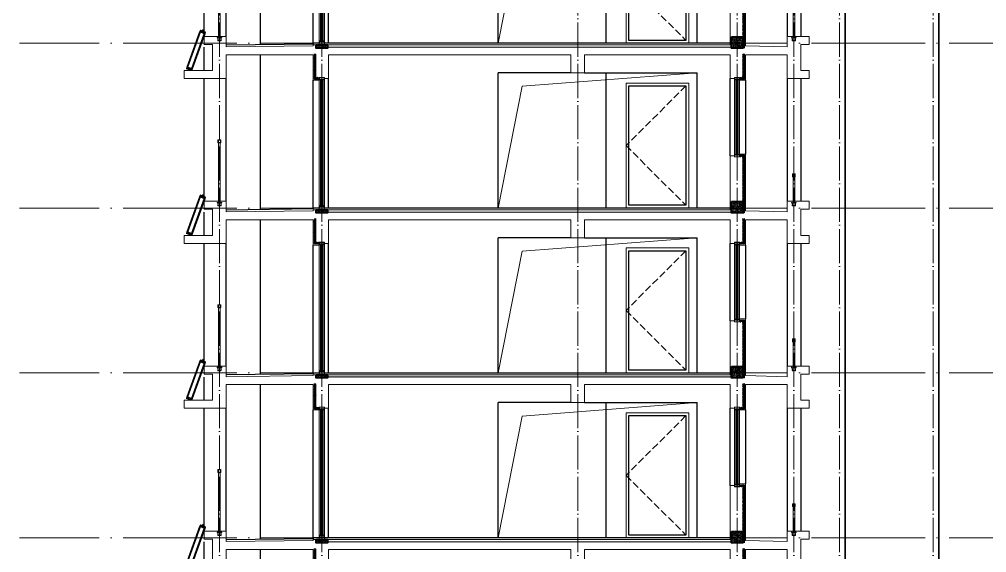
# Model space of a CAD drawing. Extents: x -518115 to 1124316, y -209821 to 1628073.
# Drawn here: x 841284 to 858290, y -99736 to -90356 of the extents above; entities that cross this region are included whole.
import ezdxf

# ---------------------------------------------------------------- set-up
doc = ezdxf.new("R2010")
doc.units = 0
doc.header["$LTSCALE"] = 1000
doc.header["$MEASUREMENT"] = 0
for name, pattern in [('#P_--_20B1_001_t3$0$DASH', [0.35, 0.25, -0.1]), ('DASH', [0.35, 0.25, -0.1]), ('DOTE', [2.42, 2, -0.2, 0.02, -0.2])]:
    doc.linetypes.add(name, pattern=pattern)
for name, color, linetype, lineweight in [('DOTE', 19, 'DOTE', 9), ('PUB_HATCH', 8, 'Continuous', 9), ('S_WINDOW', 144, 'Continuous', 15), ('WALL', 9, 'Continuous', 40), ('内粉刷', 37, 'Continuous', 9), ('立面-中轮廓线', 213, 'Continuous', 35), ('立面-普通轮廓', 7, 'Continuous', 18), ('立面-栏杆', 105, 'Continuous', 15), ('立面-洞口示意', 152, 'Continuous', 13), ('立面-窗', 129, 'Continuous', 30), ('立面-窗开启线', 250, 'Continuous', 13), ('细细', 250, 'Continuous', 0)]:
    doc.layers.add(name, color=color, linetype=linetype, lineweight=lineweight)
for name, color, linetype in [('实线层', 7, 'Continuous'), ('看线', 251, 'Continuous'), ('立面-看线', 251, 'Continuous')]:
    doc.layers.add(name, color=color, linetype=linetype)
pattern_1 = [(0, (-256764.401, -291910.8335), (16.66875, 9.623705), [11.1125, -22.225]), (120, (-256764.401, -291910.8335), (-16.66874801, 9.62370845), [11.1125, -22.225]), (60, (-256764.401, -291910.8335), (1.99e-06, 19.24741345), [-22.225, 11.1125])]
pattern_2 = [(315, (-218910.2607, -140541.0897), (-1.767766953, -1.767766953), []), (315, (-218909.0822, -140541.0897), (-1.767766953, -1.767766953), [])]
pattern_3 = [(315, (-218910.2607, -141979.3279), (-1.767766953, -1.767766953), []), (315, (-218909.0822, -141979.3279), (-1.767766953, -1.767766953), [])]
pattern_4 = [(315, (145053.3697, 680712.4302), (-1.76776695, -1.76776695), []), (315, (145054.5482, 680712.4302), (-1.76776695, -1.76776695), [])]
pattern_5 = [(315, (145053.3697, 678374.192), (-1.76776695, -1.76776695), []), (315, (145054.5482, 678374.192), (-1.76776695, -1.76776695), [])]
pattern_6 = [(0, (-259464.401, -291910.8335), (16.66875, 9.623705), [11.1125, -22.225]), (120, (-259464.401, -291910.8335), (-16.66874801, 9.62370845), [11.1125, -22.225]), (60, (-259464.401, -291910.8335), (1.99e-06, 19.24741345), [-22.225, 11.1125])]

# ---------------------------------------------------------------- blocks, each defined once
blk = doc.blocks.new('A$C7DFF5D65')
at = {"layer": '立面-普通轮廓'}
blk.add_lwpolyline([(0, 0), (-1100, 0), (-1100, 2200), (0, 2200)], close=True, dxfattribs=at)
at = {"layer": '立面-窗'}
blk.add_lwpolyline([(-50, 50), (-1050, 50), (-1050, 2150), (-50, 2150)], close=True, dxfattribs=at)
at = {"layer": '立面-窗开启线', "linetype": '#P_--_20B1_001_t3$0$DASH', "ltscale": 0.5}
blk.add_lwpolyline([(-50, 2150), (-1100, 1100), (-50, 50)], dxfattribs=at)
blk = doc.blocks.new('zrszerf')
at = {"layer": '细细'}
h = blk.add_hatch(dxfattribs=at)
h.set_pattern_fill('金属', color=256, style=0)
h.set_pattern_definition(pattern_2)
h.paths.add_polyline_path([(257695, 608543), (257715, 608543), (257715, 608557), (257765, 608557), (257765, 608543), (257785, 608543), (257785, 608588), (257695, 608588)])
h.paths.add_polyline_path([(257713, 608559), (257713, 608545), (257697, 608545), (257697, 608586), (257783, 608586), (257783, 608545), (257767, 608545), (257767, 608559)], flags=16)
h = blk.add_hatch(dxfattribs=at)
h.set_pattern_fill('金属', color=256, style=0)
h.set_pattern_definition(pattern_2)
h.paths.add_polyline_path([(257762, 608555), (257762, 608530), (257750, 608530), (257750, 608540), (257729, 608540), (257729, 608530), (257717, 608530), (257717, 608555)])
h.paths.add_polyline_path([(257719, 608553), (257719, 608532), (257727, 608532), (257727, 608542), (257752, 608542), (257752, 608532), (257760, 608532), (257760, 608553)], flags=16)
h = blk.add_hatch(color=256, dxfattribs=at)
edge = h.paths.add_edge_path()
edge.add_line((257735, 608540), (257735, 608528))
edge.add_arc((257740, 608520), 9.44, 61.5175, 118.4825, ccw=False)
edge.add_line((257744, 608528), (257744, 608540))
edge.add_arc((257740, 608548), 9.44, 241.5175, 298.4825, ccw=False)
h = blk.add_hatch(dxfattribs=at)
h.set_pattern_fill('金属', color=256, style=0)
h.set_pattern_definition(pattern_3)
h.paths.add_polyline_path([(257695, 607233), (257715, 607233), (257715, 607220), (257765, 607220), (257765, 607233), (257785, 607233), (257785, 607188), (257695, 607188)])
h.paths.add_polyline_path([(257713, 607218), (257713, 607231), (257697, 607231), (257697, 607190), (257783, 607190), (257783, 607231), (257767, 607231), (257767, 607218)], flags=16)
h = blk.add_hatch(dxfattribs=at)
h.set_pattern_fill('金属', color=256, style=0)
h.set_pattern_definition(pattern_3)
h.paths.add_polyline_path([(257762, 607222), (257762, 607247), (257750, 607247), (257750, 607237), (257729, 607237), (257729, 607247), (257717, 607247), (257717, 607222)])
h.paths.add_polyline_path([(257719, 607224), (257719, 607245), (257727, 607245), (257727, 607235), (257752, 607235), (257752, 607245), (257760, 607245), (257760, 607224)], flags=16)
h = blk.add_hatch(color=256, dxfattribs=at)
edge = h.paths.add_edge_path()
edge.add_line((257735, 607237), (257735, 607249))
edge.add_arc((257740, 607257), 9.44, 241.5175, 298.4825)
edge.add_line((257744, 607249), (257744, 607237))
edge.add_arc((257740, 607229), 9.44, 61.5175, 118.4825)
at = {"layer": 'S_WINDOW'}
for p, q in [((257695, 607233), (257695, 608543)), ((257717, 607247), (257717, 608530)), ((257762, 607247), (257762, 608530)), ((257785, 607233), (257785, 608543))]:
    blk.add_line(p, q, dxfattribs=at)
for points in [[(257785, 608588), (257785, 608543), (257765, 608543), (257765, 608557), (257715, 608557), (257715, 608543), (257695, 608543), (257695, 608588)], [(257783, 608586), (257783, 608545), (257767, 608545), (257767, 608559), (257713, 608559), (257713, 608545), (257697, 608545), (257697, 608586)], [(257762, 608555), (257762, 608530), (257750, 608530), (257750, 608540), (257729, 608540), (257729, 608530), (257717, 608530), (257717, 608555)], [(257760, 608553), (257760, 608532), (257752, 608532), (257752, 608542), (257727, 608542), (257727, 608532), (257719, 608532), (257719, 608553)], [(257785, 607188), (257785, 607233), (257765, 607233), (257765, 607220), (257715, 607220), (257715, 607233), (257695, 607233), (257695, 607188)], [(257783, 607190), (257783, 607231), (257767, 607231), (257767, 607218), (257713, 607218), (257713, 607231), (257697, 607231), (257697, 607190)], [(257762, 607222), (257762, 607247), (257750, 607247), (257750, 607237), (257729, 607237), (257729, 607247), (257717, 607247), (257717, 607222)], [(257760, 607224), (257760, 607245), (257752, 607245), (257752, 607235), (257727, 607235), (257727, 607245), (257719, 607245), (257719, 607224)]]:
    blk.add_lwpolyline(points, close=True, dxfattribs=at)
at = {"layer": '细细'}
for points in [[(257729, 608530), (257729, 607247)], [(257735, 607249), (257735, 608540)], [(257744, 607249), (257744, 608540)], [(257750, 608530), (257750, 607247)]]:
    blk.add_lwpolyline(points, dxfattribs=at)
for points in [[(257735, 608540), (257735, 608528, -0.253805), (257744, 608528), (257744, 608540, -0.253805)], [(257735, 607237), (257735, 607249, 0.253805), (257744, 607249), (257744, 607237, 0.253805)]]:
    blk.add_lwpolyline(points, format="xyb", close=True, dxfattribs=at)
blk = doc.blocks.new('A$C1D9D50FA')
at = {"layer": '立面-栏杆'}
for p, q in [((-15, 0), (-15, 1050)), ((15, 1050), (15, 0))]:
    blk.add_line(p, q, dxfattribs=at)
at = {"layer": '立面-栏杆', "linetype": 'DASH', "ltscale": 0.1}
for p, q in [((40, 0), (-40, 0)), ((-40, 0), (-40, -7)), ((40, -7), (40, 0)), ((-40, -7), (-30, -7)), ((-30, -7), (-30, -51)), ((-22, -7), (22, -7)), ((-22, -51), (-22, -7)), ((-15, -53), (-21, -53)), ((-21, -60), (-15, -60)), ((-13, -57), (-13, -56)), ((13, -56), (13, -57)), ((21, -53), (15, -53)), ((15, -60), (21, -60)), ((22, -7), (22, -51)), ((30, -7), (40, -7)), ((30, -51), (30, -7))]:
    blk.add_line(p, q, dxfattribs=at)
at = {"layer": '立面-栏杆'}
for points in [[(25, 1100), (-25, 1100), (-25, 1050), (25, 1050)], [(19, 1094), (-19, 1094), (-19, 1056), (19, 1056)]]:
    blk.add_lwpolyline(points, close=True, dxfattribs=at)
at = {"layer": '立面-栏杆', "linetype": 'DASH', "ltscale": 0.1}
for centre, major_axis, start_param, end_param in [((-21, -51), (6.36, 6.36), 2.356194, 3.926991), ((-21, -51), (1.27, 1.27), 2.356194, 3.926991), ((-15, -56), (1.91, 1.91), 5.497787, 7.068583), ((-15, -57), (1.91, 1.91), 3.926991, 5.497787), ((15, -56), (1.91, 1.91), 0.785398, 2.356194), ((17, -55), (3.53, 3.53), 2.748894, 3.534292), ((21, -51), (-6.36, 6.36), 2.356194, 3.926991), ((21, -51), (-1.27, 1.27), 2.356194, 3.926991)]:
    blk.add_ellipse(centre, major_axis=major_axis, ratio=1, start_param=start_param, end_param=end_param, dxfattribs=at)
blk = doc.blocks.new('afzdfsregf')
at = {"layer": '细细'}
h = blk.add_hatch(dxfattribs=at)
h.set_pattern_fill('金属', color=256, style=0)
h.set_pattern_definition(pattern_4)
h.paths.add_polyline_path([(221064, 608914), (221044, 608914), (221044, 608927), (220994, 608927), (220994, 608914), (220974, 608914), (220974, 608959), (221064, 608959)])
h.paths.add_polyline_path([(221046, 608929), (221046, 608916), (221062, 608916), (221062, 608957), (220976, 608957), (220976, 608916), (220992, 608916), (220992, 608929)], flags=16)
h = blk.add_hatch(dxfattribs=at)
h.set_pattern_fill('金属', color=256, style=0)
h.set_pattern_definition(pattern_4)
h.paths.add_polyline_path([(220996, 608925), (220996, 608900), (221008, 608900), (221008, 608910), (221029, 608910), (221029, 608900), (221041, 608900), (221041, 608925)])
h.paths.add_polyline_path([(221039, 608923), (221039, 608902), (221031, 608902), (221031, 608912), (221006, 608912), (221006, 608902), (220998, 608902), (220998, 608923)], flags=16)
h = blk.add_hatch(color=256, dxfattribs=at)
edge = h.paths.add_edge_path()
edge.add_line((221023, 608910), (221023, 608898))
edge.add_arc((221019, 608890), 9.44, 61.5175, 118.4825)
edge.add_line((221014, 608898), (221014, 608910))
edge.add_arc((221019, 608919), 9.44, 241.5175, 298.4825)
h = blk.add_hatch(dxfattribs=at)
h.set_pattern_fill('金属', color=256, style=0)
h.set_pattern_definition(pattern_5)
h.paths.add_polyline_path([(221064, 606704), (221044, 606704), (221044, 606690), (220994, 606690), (220994, 606704), (220974, 606704), (220974, 606659), (221064, 606659)])
h.paths.add_polyline_path([(221046, 606688), (221046, 606702), (221062, 606702), (221062, 606661), (220976, 606661), (220976, 606702), (220992, 606702), (220992, 606688)], flags=16)
h = blk.add_hatch(dxfattribs=at)
h.set_pattern_fill('金属', color=256, style=0)
h.set_pattern_definition(pattern_5)
h.paths.add_polyline_path([(220996, 606692), (220996, 606717), (221008, 606717), (221008, 606707), (221029, 606707), (221029, 606717), (221041, 606717), (221041, 606692)])
h.paths.add_polyline_path([(221039, 606694), (221039, 606715), (221031, 606715), (221031, 606705), (221006, 606705), (221006, 606715), (220998, 606715), (220998, 606694)], flags=16)
h = blk.add_hatch(color=256, dxfattribs=at)
edge = h.paths.add_edge_path()
edge.add_line((221023, 606707), (221023, 606719))
edge.add_arc((221019, 606728), 9.44, 241.5175, 298.4825, ccw=False)
edge.add_line((221014, 606719), (221014, 606707))
edge.add_arc((221019, 606699), 9.44, 61.5175, 118.4825, ccw=False)
at = {"layer": 'S_WINDOW'}
for p, q in [((220974, 606704), (220974, 608914)), ((220996, 606717), (220996, 608900)), ((221041, 606717), (221041, 608900)), ((221064, 606704), (221064, 608914))]:
    blk.add_line(p, q, dxfattribs=at)
for points in [[(220974, 608959), (220974, 608914), (220994, 608914), (220994, 608927), (221044, 608927), (221044, 608914), (221064, 608914), (221064, 608959)], [(220976, 608957), (220976, 608916), (220992, 608916), (220992, 608929), (221046, 608929), (221046, 608916), (221062, 608916), (221062, 608957)], [(220996, 608925), (220996, 608900), (221008, 608900), (221008, 608910), (221029, 608910), (221029, 608900), (221041, 608900), (221041, 608925)], [(220998, 608923), (220998, 608902), (221006, 608902), (221006, 608912), (221031, 608912), (221031, 608902), (221039, 608902), (221039, 608923)], [(220974, 606659), (220974, 606704), (220994, 606704), (220994, 606690), (221044, 606690), (221044, 606704), (221064, 606704), (221064, 606659)], [(220976, 606661), (220976, 606702), (220992, 606702), (220992, 606688), (221046, 606688), (221046, 606702), (221062, 606702), (221062, 606661)], [(220996, 606692), (220996, 606717), (221008, 606717), (221008, 606707), (221029, 606707), (221029, 606717), (221041, 606717), (221041, 606692)], [(220998, 606694), (220998, 606715), (221006, 606715), (221006, 606705), (221031, 606705), (221031, 606715), (221039, 606715), (221039, 606694)]]:
    blk.add_lwpolyline(points, close=True, dxfattribs=at)
at = {"layer": '细细'}
for points in [[(221008, 608900), (221008, 606717)], [(221014, 606719), (221014, 608910)], [(221023, 606719), (221023, 608910)], [(221029, 608900), (221029, 606717)]]:
    blk.add_lwpolyline(points, dxfattribs=at)
for points in [[(221023, 608910), (221023, 608898, 0.253805), (221014, 608898), (221014, 608910, 0.253805)], [(221023, 606707), (221023, 606719, -0.253805), (221014, 606719), (221014, 606707, -0.253805)]]:
    blk.add_lwpolyline(points, format="xyb", close=True, dxfattribs=at)
blk = doc.blocks.new('A$C39C008DC')
at = {"layer": '实线层', "color": 5}
for p, q in [((255, 678), (265, 706)), ((255, 678), (265, 706)), ((353, 669), (263, 702)), ((353, 669), (264, 702)), ((355, 674), (265, 706)), ((355, 674), (265, 706)), ((265, 706), (265, 706)), ((280, 678), (281, 681)), ((281, 672), (286, 685)), ((281, 681), (284, 681)), ((284, 681), (286, 679)), ((304, 696), (297, 695)), ((323, 685), (297, 695)), ((304, 696), (311, 715)), ((304, 696), (319, 690)), ((326, 709), (311, 715)), ((319, 690), (326, 709)), ((319, 690), (323, 685)), ((31, 60), (256, 678)), ((257, 678), (32, 60)), ((32, 60), (257, 677)), ((260, 676), (35, 59)), ((260, 676), (36, 59)), ((334, 649), (109, 32)), ((334, 649), (110, 32)), ((118, 29), (343, 646)), ((343, 646), (119, 29)), ((119, 29), (344, 646)), ((345, 645), (255, 678)), ((282, 676), (280, 678)), ((285, 676), (282, 676)), ((286, 679), (285, 676)), ((321, 657), (326, 671)), ((321, 663), (322, 666)), ((323, 661), (321, 663)), ((322, 666), (324, 667)), ((325, 662), (323, 661)), ((324, 667), (326, 664)), ((326, 664), (325, 662)), ((345, 646), (355, 674)), ((345, 645), (355, 673)), ((355, 673), (355, 673)), ((31, 61), (20, 32)), ((30, 61), (20, 33)), ((110, 0), (20, 33)), ((20, 33), (20, 33)), ((110, 0), (20, 32)), ((112, 5), (22, 38)), ((111, 5), (22, 37)), ((120, 28), (30, 61)), ((120, 28), (32, 60)), ((54, 49), (49, 35)), ((50, 45), (49, 42)), ((49, 42), (51, 40)), ((53, 45), (50, 45)), ((51, 40), (53, 40)), ((54, 43), (53, 45)), ((53, 40), (54, 43)), ((93, 29), (92, 26)), ((92, 26), (94, 24)), ((98, 33), (93, 20)), ((96, 29), (93, 29)), ((94, 24), (97, 24)), ((98, 27), (96, 29)), ((97, 24), (98, 27)), ((120, 28), (110, 0)), ((120, 28), (110, 0)), ((110, 0), (110, 0))]:
    blk.add_line(p, q, dxfattribs=at)
for points in [[(263, 702), (263, 702), (263, 702), (264, 702), (264, 702)], [(353, 669), (353, 669), (353, 669), (353, 669), (353, 669)], [(22, 38), (22, 37), (22, 37), (22, 37), (22, 37)], [(112, 5), (112, 5), (112, 5), (111, 5), (111, 5)]]:
    blk.add_lwpolyline(points, dxfattribs=at)
for centre, radius in [((283, 679), 10), ((283, 679), 9.5), ((323, 664), 10), ((323, 664), 9.5), ((52, 42), 9.5), ((52, 42), 10), ((95, 26), 10), ((95, 26), 9.5)]:
    blk.add_circle(centre, radius, dxfattribs=at)
for centre, start, end in [((265, 706), 70, 160), ((355, 673), 340, 70), ((20, 33), 160, 250), ((110, 0), 250, 340)]:
    blk.add_arc(centre, 0.5, start, end, dxfattribs=at)
blk = doc.blocks.new('A$C01BC52BD')
at = {"layer": '立面-栏杆'}
for p, q in [((-15, 0), (-15, 450)), ((15, 450), (15, 0))]:
    blk.add_line(p, q, dxfattribs=at)
at = {"layer": '立面-栏杆', "linetype": 'DASH', "ltscale": 0.1}
for p, q in [((40, 0), (-40, 0)), ((-40, 0), (-40, -7)), ((40, -7), (40, 0)), ((-40, -7), (-30, -7)), ((-30, -7), (-30, -51)), ((-22, -7), (22, -7)), ((-22, -51), (-22, -7)), ((-15, -53), (-21, -53)), ((-21, -60), (-15, -60)), ((-13, -57), (-13, -56)), ((13, -56), (13, -57)), ((21, -53), (15, -53)), ((15, -60), (21, -60)), ((22, -7), (22, -51)), ((30, -7), (40, -7)), ((30, -51), (30, -7))]:
    blk.add_line(p, q, dxfattribs=at)
at = {"layer": '立面-栏杆'}
for points in [[(25, 500), (-25, 500), (-25, 450), (25, 450)], [(19, 494), (-19, 494), (-19, 456), (19, 456)]]:
    blk.add_lwpolyline(points, close=True, dxfattribs=at)
at = {"layer": '立面-栏杆', "linetype": 'DASH', "ltscale": 0.1}
for centre, major_axis, start_param, end_param in [((-21, -51), (6.36, 6.36), 2.356194, 3.926991), ((-21, -51), (1.27, 1.27), 2.356194, 3.926991), ((-15, -56), (1.91, 1.91), 5.497787, 7.068583), ((-15, -57), (1.91, 1.91), 3.926991, 5.497787), ((15, -56), (1.91, 1.91), 0.785398, 2.356194), ((17, -55), (3.53, 3.53), 2.748894, 3.534292), ((21, -51), (-6.36, 6.36), 2.356194, 3.926991), ((21, -51), (-1.27, 1.27), 2.356194, 3.926991)]:
    blk.add_ellipse(centre, major_axis=major_axis, ratio=1, start_param=start_param, end_param=end_param, dxfattribs=at)
blk = doc.blocks.new('GDFGDGRGDGD')
at = {"layer": '立面-看线'}
h = blk.add_hatch(dxfattribs=at)
h.set_pattern_fill('HONEY', color=256, scale=7)
h.set_pattern_definition(pattern_6)
h.paths.add_polyline_path([(551819, 93536), (551789, 93536), (551789, 94436), (551734, 94436), (551734, 94466), (551819, 94466)])
h = blk.add_hatch(dxfattribs=at)
h.set_pattern_fill('碎沙', color=256, scale=4)
h.set_pattern_definition([(37.5, (-249464.4014, -291910.8335), (-0.32000626, 9.78826475), [0, -7.7216, 0, -8.636, 0, -8.255]), (7.5, (-249464.401, -291910.833), (8.99046566, 14.33650201), [0, -4.1656, 0, -6.9596, 0, -2.667]), (327.5, (-249470.65, -291910.8335), (15.819847405, 0.02874369), [0, -2.54, 0, -9.144, 0, -11.938]), (317.5, (-249470.65, -291910.833), (15.27112905, 4.45858647), [0, -1.27, 0, -5.9944, 0, -6.858])])
h.paths.add_polyline_path([(551589, 93451), (551789, 93451), (551789, 93651), (551589, 93651)])
h = blk.add_hatch(dxfattribs=at)
h.set_pattern_fill('HONEY', color=256, scale=7)
h.set_pattern_definition(pattern_6)
h.paths.add_polyline_path([(551789, 93451), (551819, 93451), (551819, 93536), (551789, 93536)])
h.paths.add_polyline_path([(551819, 93351), (551789, 93351), (551789, 92936), (551734, 92936), (551734, 92906), (551819, 92906)])
h = blk.add_hatch(dxfattribs=at)
h.set_pattern_fill('碎沙', color=256, scale=4)
h.set_pattern_definition([(37.5, (-256764.4014, -291910.8335), (-0.32000626, 9.78826475), [0, -7.7216, 0, -8.636, 0, -8.255]), (7.5, (-256764.401, -291910.833), (8.99046566, 14.33650201), [0, -4.1656, 0, -6.9596, 0, -2.667]), (327.5, (-256770.65, -291910.8335), (15.819847405, 0.02874369), [0, -2.54, 0, -9.144, 0, -11.938]), (317.5, (-256770.65, -291910.833), (15.27112905, 4.45858647), [0, -1.27, 0, -5.9944, 0, -6.858])])
h.paths.add_polyline_path([(544289, 93451), (544489, 93451), (544489, 93506), (544289, 93506)])
h = blk.add_hatch(dxfattribs=at)
h.set_pattern_fill('HONEY', color=256, scale=7)
h.set_pattern_definition(pattern_1)
h.paths.add_polyline_path([(551589, 93466), (544489, 93466), (544489, 93451), (551589, 93451)])
h = blk.add_hatch(dxfattribs=at)
h.set_pattern_fill('HONEY', color=256, scale=7)
h.set_pattern_definition(pattern_1)
h.paths.add_polyline_path([(544259, 93351), (544289, 93351), (544289, 92936), (544344, 92936), (544344, 92906), (544259, 92906)])
at = {"layer": 'PUB_HATCH', "color": 215, "true_color": 0xa953a0}
blk.add_line((544489, 93466), (551589, 93466), dxfattribs=at)
for points in [[(551734, 94466), (551819, 94466), (551819, 93451)], [(544259, 93351), (544259, 92906), (544344, 92906)], [(551819, 93351), (551819, 92906), (551734, 92906)]]:
    blk.add_lwpolyline(points, dxfattribs=at)
at = {"layer": 'S_WINDOW'}
blk.add_lwpolyline([(544344, 93536), (544434, 93536), (544434, 93506), (544344, 93506)], close=True, dxfattribs=at)
at = {"layer": 'WALL', "color": 7}
for points in [[(551589, 93651), (551789, 93651), (551789, 93451), (551589, 93451)], [(544289, 93506), (544489, 93506), (544489, 93451), (544289, 93451)]]:
    blk.add_lwpolyline(points, close=True, dxfattribs=at)
at = {"layer": '内粉刷'}
for points in [[(551569, 93506), (551569, 94456), (551644, 94456)], [(551734, 94486), (551839, 94486), (551839, 93491)], [(542709, 93471), (542709, 93656), (542319, 93656), (542319, 93516), (542469, 93516), (542469, 93056), (541969, 93056), (541969, 92916), (542709, 92916), (542709, 93331), (544239, 93331), (544239, 92886), (544344, 92886)], [(552569, 93471), (552569, 93656), (552959, 93656), (552959, 93516), (552809, 93516), (552809, 93056), (552959, 93056), (552959, 92916), (552569, 92916), (552569, 93331)], [(551569, 93506), (544239, 93506), (544239, 93491), (542709, 93471)], [(551839, 93491), (552569, 93471)], [(544434, 92916), (544509, 92916), (544509, 93331), (548769, 93331)], [(548769, 93331), (548769, 93016), (549009, 93016), (549009, 93331)], [(549009, 93331), (551569, 93331), (551569, 92916), (551644, 92916)], [(551839, 93331), (551839, 92886), (551734, 92886)], [(551839, 93331), (552569, 93331)]]:
    blk.add_lwpolyline(points, dxfattribs=at)
at = {"layer": '看线', "color": 252, "true_color": 0x939598}
for p, q in [((543309, 93509), (543309, 96231)), ((548769, 95916), (547489, 95916)), ((549009, 95916), (550989, 95916)), ((542319, 93739), (542319, 95816)), ((542319, 93056), (542319, 93464))]:
    blk.add_line(p, q, dxfattribs=at)
at = {"layer": '看线'}
for p, q in [((542709, 93656), (542709, 95816)), ((544239, 93536), (544239, 95786)), ((544509, 93536), (544509, 95816)), ((551569, 94456), (551569, 95816)), ((551839, 95786), (551839, 94486)), ((552569, 95816), (552569, 93656)), ((552569, 95786), (552569, 93656)), ((552809, 95816), (552809, 93656))]:
    blk.add_line(p, q, dxfattribs=at)
at = {"layer": '看线', "color": 252, "true_color": 0x939598}
for points in [[(547489, 93536), (547489, 95916)], [(550989, 93536), (550989, 95916)]]:
    blk.add_lwpolyline(points, dxfattribs=at)
at = {"layer": '看线'}
blk.add_lwpolyline([(549389, 93536), (549389, 95916)], dxfattribs=at)
at = {"layer": '看线', "color": 32}
blk.add_lwpolyline([(551569, 93536), (544239, 93536), (544239, 93521), (542709, 93501)], dxfattribs=at)
at = {"layer": '立面-中轮廓线'}
for p, q in [((553589, 96436), (553589, 93536)), ((555239, 96436), (555239, 93536))]:
    blk.add_line(p, q, dxfattribs=at)
for name, p in [('afzdfsregf', (323370, -513123)), ('zrszerf', (293949, -512752)), ('A$C7DFF5D65', (550839, 93536)), ('A$C1D9D50FA', (542589, 93636)), ('A$C01BC52BD', (552689, 93636)), ('A$C39C008DC', (541989, 93056))]:
    blk.add_blockref(name, p)

msp = doc.modelspace()

# ---------------------------------------------------------------- linework, layer by layer
at = {"layer": 'DOTE', "linetype": 'DOTE', "ltscale": 0.3}
for p, q in [((844801, -80976.4), (844801, -122476.4)), ((846601, -80976.4), (846601, -122476.4)), ((851101, -80976.4), (851101, -122476.4)), ((853901, -80976.4), (853901, -122476.4)), ((854901, -80976.4), (854901, -122476.4)), ((855700.9, -80976.4), (855700.9, -122476.4)), ((857350.9, -80976.4), (857350.9, -122476.4))]:
    msp.add_line(p, q, dxfattribs=at)
at = {"layer": 'DOTE', "linetype": 'DOTE'}
for p, q in [((864468.3, -90776.4), (841283.6, -90776.4)), ((864468.3, -93676.4), (841283.6, -93676.4)), ((864468.3, -96576.4), (841283.6, -96576.4)), ((864468.3, -99476.4), (841283.6, -99476.4))]:
    msp.add_line(p, q, dxfattribs=at)
at = {"layer": '立面-洞口示意'}
for points in [[(849701, -90776.4), (850125.2, -88634), (853201, -88396.4)], [(849701, -93676.4), (850125.2, -91534), (853201, -91296.4)], [(849701, -96576.4), (850125.2, -94434), (853201, -94196.4)], [(849701, -99476.4), (850125.2, -97334), (853201, -97096.4)]]:
    msp.add_lwpolyline(points, dxfattribs=at)

# ---------------------------------------------------------------- block references
for p in [(302212.1, -184312.6), (302212.1, -187212.6), (302212.1, -190112.6), (302212.1, -193012.6), (302212.1, -195912.6)]:
    msp.add_blockref('GDFGDGRGDGD', p)

doc.saveas('drawing.dxf')
